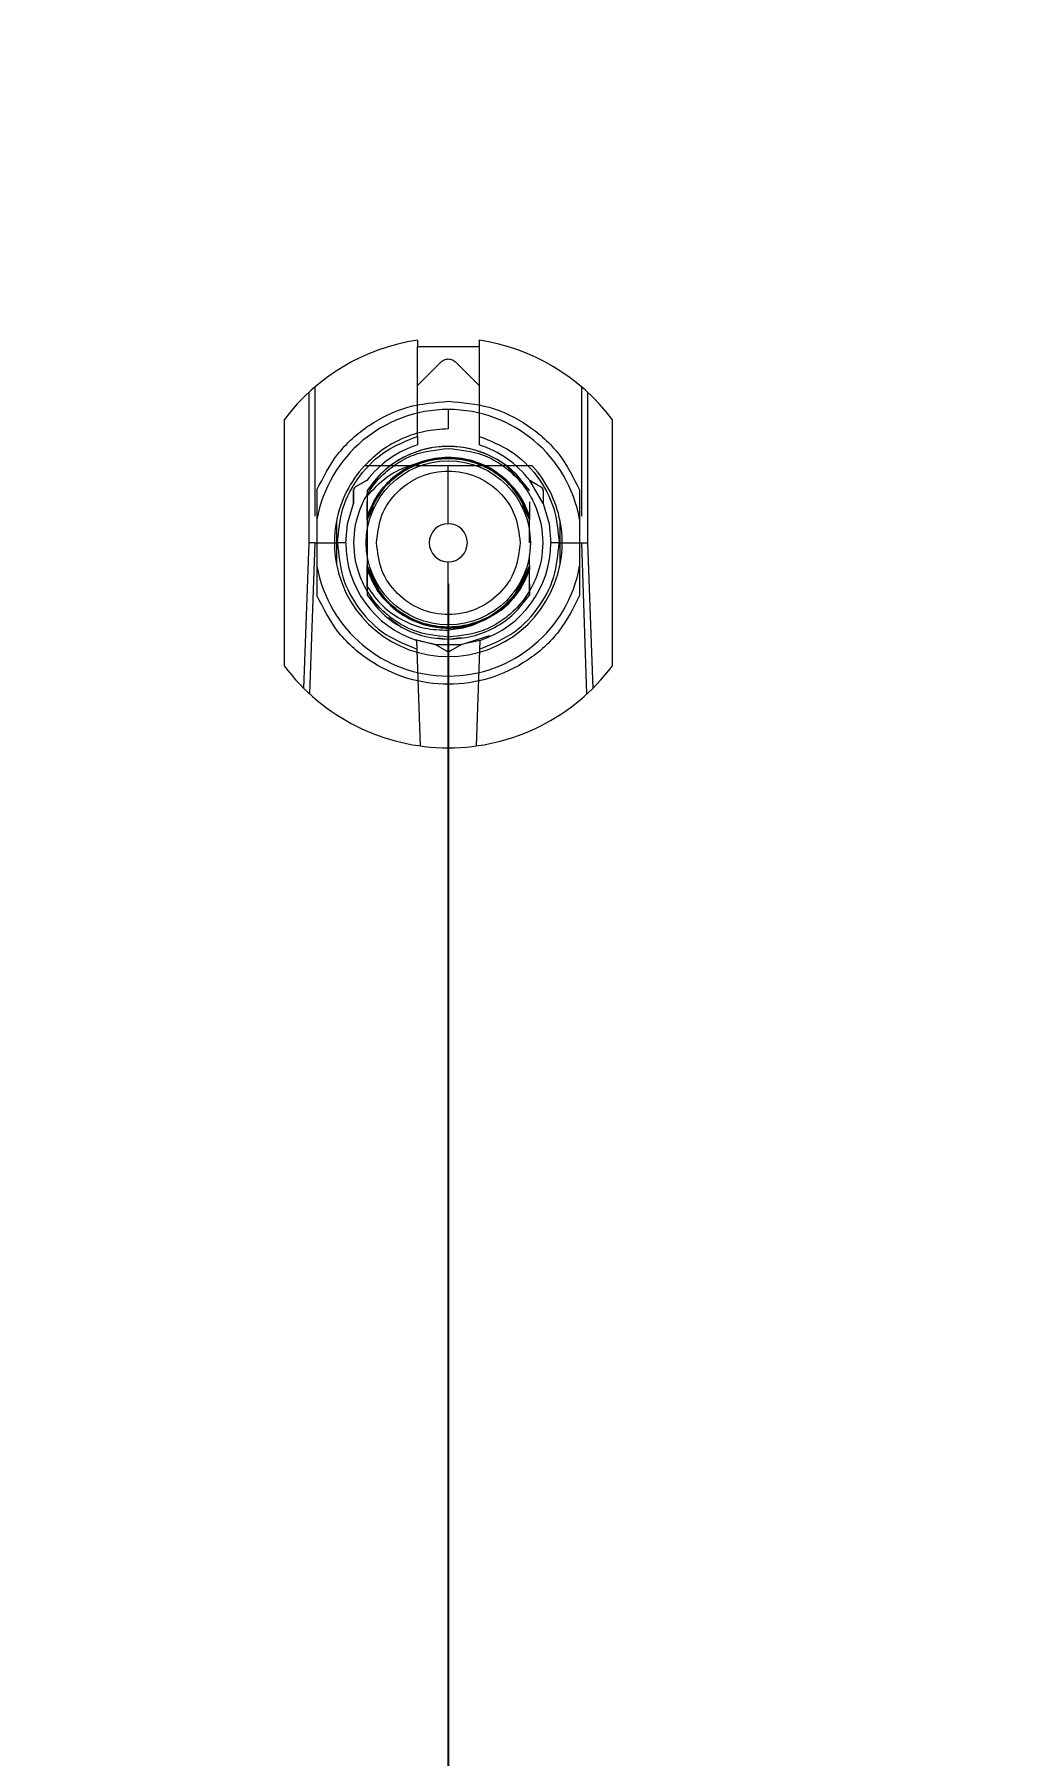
# Model space of a CAD drawing. Header units: millimetres. Extents: x -84 to 500, y -79 to 355.
# Drawn here: x 340.44 to 364.44, y 28.85 to 70.81 of the extents above; entities that cross this region are included whole.
import ezdxf
from ezdxf.lldxf.tags import DXFTag

# ---------------------------------------------------------------- set-up
doc = ezdxf.new("R2010")
doc.units = ezdxf.units.MM
doc.header["$PDSIZE"] = -1
tags = doc.linetypes.add('HIDDEN', pattern=[1.905, 1.27, -0.635]).pattern_tags.tags
tags[6:7] = [DXFTag(74, 4), DXFTag(75, 0), DXFTag(340, '0'), DXFTag(46, 1.0), DXFTag(50, 0.0), DXFTag(44, 0.0), DXFTag(45, 0.0)]
tags[4:5] = [DXFTag(74, 4), DXFTag(75, 0), DXFTag(340, '0'), DXFTag(46, 1.0), DXFTag(50, 0.0), DXFTag(44, 0.0), DXFTag(45, 0.0)]
doc.dimstyles.new('ISO-25', dxfattribs={"dimtxt": 2.5, "dimasz": 2.5, "dimexe": 1.25, "dimexo": 0.625, "dimtad": 1, "dimtxsty": 'Standard', "dimcen": 2.5, "dimadec": 0, "dimazin": 0, "dimtfac": 1, "dimtmove": 0, "dimatfit": 3, "dimfxl": 0, "dimarcsym": 0})

# ---------------------------------------------------------------- blocks, each defined once
blk = doc.blocks.new('*D12')
at = {"color": 0, "linetype": 'ByBlock', "lineweight": -2}
for p, q in [((424.42, 58.42), (443.707, 58.42)), ((443.707, 58.42), (450.311, 57.575)), ((450.311, 57.575), (475.939, 57.575))]:
    blk.add_line(p, q, dxfattribs=at)
at = {"layer": 'DEFPOINTS', "color": 0, "linetype": 'ByBlock'}
blk.add_point((423.42, 58.42), dxfattribs=at)
at = {"color": 0, "linetype": 'ByBlock', "insert": (467.189, 60.849), "char_height": 3.5, "attachment_point": 5}
blk.add_mtext('58,420', dxfattribs=at)
blk = doc.blocks.new('*D13')
at = {"color": 0, "linetype": 'ByBlock', "lineweight": -2}
for p, q in [((441.397, 81.35), (448.001, 83.782)), ((448.001, 83.782), (472.474, 83.782)), ((426.45, 81.35), (441.397, 81.35))]:
    blk.add_line(p, q, dxfattribs=at)
at = {"layer": 'DEFPOINTS', "color": 0, "linetype": 'ByBlock'}
blk.add_point((425.45, 81.35), dxfattribs=at)
at = {"color": 0, "linetype": 'ByBlock', "insert": (464.302, 87.056), "char_height": 3.5, "attachment_point": 5}
blk.add_mtext('81,350', dxfattribs=at)
blk = doc.blocks.new('*D89')
at = {"color": 0, "linetype": 'ByBlock', "lineweight": -2}
for p, q in [((407.05, 106.2), (441.147, 106.2)), ((441.147, 106.2), (447.751, 99.125)), ((447.751, 99.125), (474.534, 99.125))]:
    blk.add_line(p, q, dxfattribs=at)
at = {"layer": 'DEFPOINTS', "color": 0, "linetype": 'ByBlock'}
blk.add_point((406.05, 106.2), dxfattribs=at)
at = {"color": 0, "linetype": 'ByBlock', "insert": (465.206, 102.399), "char_height": 3.5, "attachment_point": 5}
blk.add_mtext('106,200', dxfattribs=at)
blk = doc.blocks.new('*D32')
at = {"color": 0, "linetype": 'ByBlock', "lineweight": -2}
for p, q in [((350.522, 57.42), (350.522, 13.208)), ((350.522, 13.208), (353.456, 6.604)), ((353.456, 6.604), (353.456, -22.524))]:
    blk.add_line(p, q, dxfattribs=at)
at = {"layer": 'DEFPOINTS', "color": 0, "linetype": 'ByBlock'}
blk.add_point((350.522, 58.42), dxfattribs=at)
at = {"color": 0, "linetype": 'ByBlock', "insert": (350.182, -12.024), "char_height": 3.5, "attachment_point": 5, "rotation": 90}
blk.add_mtext('350,522', dxfattribs=at)
blk = doc.blocks.new('*D34')
at = {"color": 0, "linetype": 'ByBlock', "lineweight": -2}
for p, q in [((426.45, 146.35), (440.106, 146.35)), ((440.106, 146.35), (446.71, 141.512)), ((446.71, 141.512), (474.683, 141.512))]:
    blk.add_line(p, q, dxfattribs=at)
at = {"layer": 'DEFPOINTS', "color": 0, "linetype": 'ByBlock'}
blk.add_point((425.45, 146.35), dxfattribs=at)
at = {"color": 0, "linetype": 'ByBlock', "insert": (464.761, 144.786), "char_height": 3.5, "attachment_point": 5}
blk.add_mtext('146,350', dxfattribs=at)
blk = doc.blocks.new('*D104')
at = {"color": 0, "linetype": 'ByBlock', "lineweight": -2}
for p, q in [((357.387, 315.419), (357.387, 343.952)), ((359.8, 308.815), (357.387, 315.419)), ((359.8, 282.085), (359.8, 308.815))]:
    blk.add_line(p, q, dxfattribs=at)
at = {"layer": 'DEFPOINTS', "color": 0, "linetype": 'ByBlock'}
blk.add_point((359.8, 281.085), dxfattribs=at)
at = {"color": 0, "linetype": 'ByBlock', "insert": (354.113, 333.75), "char_height": 3.5, "attachment_point": 5, "rotation": 90}
blk.add_mtext('359,800', dxfattribs=at)
blk = doc.blocks.new('*D103')
at = {"color": 0, "linetype": 'ByBlock', "lineweight": -2}
blk.add_line((392.56, 287.37), (392.56, 345.31), dxfattribs=at)
at = {"layer": 'DEFPOINTS', "color": 0, "linetype": 'ByBlock'}
blk.add_point((392.56, 286.37), dxfattribs=at)
at = {"color": 0, "linetype": 'ByBlock', "insert": (389.286, 334.81), "char_height": 3.5, "attachment_point": 5, "rotation": 90}
blk.add_mtext('392,560', dxfattribs=at)
blk = doc.blocks.new('*D60')
at = {"color": 0, "linetype": 'ByBlock', "lineweight": -2}
for p, q in [((429.688, 279.42), (436.292, 282.059)), ((436.292, 282.059), (465.42, 282.059)), ((399.51, 279.42), (429.688, 279.42))]:
    blk.add_line(p, q, dxfattribs=at)
at = {"layer": 'DEFPOINTS', "color": 0, "linetype": 'ByBlock'}
blk.add_point((398.51, 279.42), dxfattribs=at)
at = {"color": 0, "linetype": 'ByBlock', "insert": (454.92, 285.333), "char_height": 3.5, "attachment_point": 5}
blk.add_mtext('279,420', dxfattribs=at)
blk = doc.blocks.new('*D190')
at = {"color": 0, "linetype": 'ByBlock', "lineweight": -2}
for p, q in [((429.827, 280.62), (436.431, 290.705)), ((436.431, 290.705), (464.964, 290.705)), ((361.265, 280.62), (429.827, 280.62))]:
    blk.add_line(p, q, dxfattribs=at)
at = {"layer": 'DEFPOINTS', "color": 0, "linetype": 'ByBlock'}
blk.add_point((360.265, 280.62), dxfattribs=at)
at = {"color": 0, "linetype": 'ByBlock', "insert": (454.762, 293.979), "char_height": 3.5, "attachment_point": 5}
blk.add_mtext('280,620', dxfattribs=at)
blk = doc.blocks.new('*D116')
at = {"color": 0, "linetype": 'ByBlock', "lineweight": -2}
for p, q in [((400.941, 308.34), (400.941, 337.468)), ((407.239, 301.736), (400.941, 308.34)), ((407.239, 211.51), (407.239, 301.736))]:
    blk.add_line(p, q, dxfattribs=at)
at = {"layer": 'DEFPOINTS', "color": 0, "linetype": 'ByBlock'}
blk.add_point((407.239, 210.51), dxfattribs=at)
at = {"color": 0, "linetype": 'ByBlock', "insert": (397.667, 326.968), "char_height": 3.5, "attachment_point": 5, "rotation": 90}
blk.add_mtext('407,239', dxfattribs=at)
blk = doc.blocks.new('*D69')
at = {"color": 0, "linetype": 'ByBlock', "lineweight": -2}
for p, q in [((404.71, 44.72), (404.71, 13.208)), ((404.71, 13.208), (401.19, 6.604)), ((401.19, 6.604), (401.19, -20.774))]:
    blk.add_line(p, q, dxfattribs=at)
at = {"layer": 'DEFPOINTS', "color": 0, "linetype": 'ByBlock'}
blk.add_point((404.71, 45.72), dxfattribs=at)
at = {"color": 0, "linetype": 'ByBlock', "insert": (397.916, -11.149), "char_height": 3.5, "attachment_point": 5, "rotation": 90}
blk.add_mtext('404,710', dxfattribs=at)
blk = doc.blocks.new('*D71')
at = {"color": 0, "linetype": 'ByBlock', "lineweight": -2}
for p, q in [((382.6, 44.72), (382.6, 13.208)), ((382.6, 13.208), (377.507, 6.604)), ((377.507, 6.604), (377.507, -21.929))]:
    blk.add_line(p, q, dxfattribs=at)
at = {"layer": 'DEFPOINTS', "color": 0, "linetype": 'ByBlock'}
blk.add_point((382.6, 45.72), dxfattribs=at)
at = {"color": 0, "linetype": 'ByBlock', "insert": (374.233, -11.727), "char_height": 3.5, "attachment_point": 5, "rotation": 90}
blk.add_mtext('382,600', dxfattribs=at)
blk = doc.blocks.new('*D91')
at = {"color": 0, "linetype": 'ByBlock', "lineweight": -2}
for p, q in [((439.745, 128), (446.349, 133.075)), ((446.349, 133.075), (473.132, 133.075)), ((355.71, 128), (439.745, 128))]:
    blk.add_line(p, q, dxfattribs=at)
at = {"layer": 'DEFPOINTS', "color": 0, "linetype": 'ByBlock'}
blk.add_point((354.71, 128), dxfattribs=at)
at = {"color": 0, "linetype": 'ByBlock', "insert": (463.805, 136.349), "char_height": 3.5, "attachment_point": 5}
blk.add_mtext('128,000', dxfattribs=at)
blk = doc.blocks.new('*D90')
at = {"color": 0, "linetype": 'ByBlock', "lineweight": -2}
for p, q in [((383.58, 122.31), (443.522, 122.31)), ((443.522, 122.31), (450.126, 119.448)), ((450.126, 119.448), (476.944, 119.448))]:
    blk.add_line(p, q, dxfattribs=at)
at = {"layer": 'DEFPOINTS', "color": 0, "linetype": 'ByBlock'}
blk.add_point((382.58, 122.31), dxfattribs=at)
at = {"color": 0, "linetype": 'ByBlock', "insert": (467.599, 122.722), "char_height": 3.5, "attachment_point": 5}
blk.add_mtext('122,310', dxfattribs=at)
blk = doc.blocks.new('*D87')
at = {"color": 0, "linetype": 'ByBlock', "lineweight": -2}
for p, q in [((355.71, 165.32), (436.663, 165.32)), ((436.663, 165.32), (443.267, 154.329)), ((443.267, 154.329), (471.24, 154.329))]:
    blk.add_line(p, q, dxfattribs=at)
at = {"layer": 'DEFPOINTS', "color": 0, "linetype": 'ByBlock'}
blk.add_point((354.71, 165.32), dxfattribs=at)
at = {"color": 0, "linetype": 'ByBlock', "insert": (461.318, 157.603), "char_height": 3.5, "attachment_point": 5}
blk.add_mtext('165,320', dxfattribs=at)
blk = doc.blocks.new('*D86')
at = {"color": 0, "linetype": 'ByBlock', "lineweight": -2}
for p, q in [((435.679, 169.72), (442.283, 178.623)), ((442.283, 178.623), (470.256, 178.623)), ((383.58, 169.72), (435.679, 169.72))]:
    blk.add_line(p, q, dxfattribs=at)
at = {"layer": 'DEFPOINTS', "color": 0, "linetype": 'ByBlock'}
blk.add_point((382.58, 169.72), dxfattribs=at)
at = {"color": 0, "linetype": 'ByBlock', "insert": (460.334, 181.897), "char_height": 3.5, "attachment_point": 5}
blk.add_mtext('169,720', dxfattribs=at)
blk = doc.blocks.new('*D93')
at = {"color": 0, "linetype": 'ByBlock', "lineweight": -2}
for p, q in [((432.054, 211.35), (437.709, 213.37)), ((437.709, 213.37), (464.527, 213.37)), ((426.45, 211.35), (432.054, 211.35))]:
    blk.add_line(p, q, dxfattribs=at)
at = {"layer": 'DEFPOINTS', "color": 0, "linetype": 'ByBlock'}
blk.add_point((425.45, 211.35), dxfattribs=at)
at = {"color": 0, "linetype": 'ByBlock', "insert": (455.182, 216.644), "char_height": 3.5, "attachment_point": 5}
blk.add_mtext('211,350', dxfattribs=at)
blk = doc.blocks.new('*D94')
at = {"color": 0, "linetype": 'ByBlock', "lineweight": -2}
for p, q in [((432.095, 298.31), (435.867, 300.366)), ((435.867, 300.366), (463.84, 300.366)), ((426.491, 298.31), (432.095, 298.31))]:
    blk.add_line(p, q, dxfattribs=at)
at = {"layer": 'DEFPOINTS', "color": 0, "linetype": 'ByBlock'}
blk.add_point((425.491, 298.31), dxfattribs=at)
at = {"color": 0, "linetype": 'ByBlock', "insert": (453.918, 303.64), "char_height": 3.5, "attachment_point": 5}
blk.add_mtext('298,310', dxfattribs=at)
blk = doc.blocks.new('*D100')
at = {"color": 0, "linetype": 'ByBlock', "lineweight": -2}
for p, q in [((438.404, 304.8), (441.522, 311.942)), ((441.522, 311.942), (469.46, 311.942)), ((432.8, 304.8), (438.404, 304.8))]:
    blk.add_line(p, q, dxfattribs=at)
at = {"layer": 'DEFPOINTS', "color": 0, "linetype": 'ByBlock'}
blk.add_point((431.8, 304.8), dxfattribs=at)
at = {"color": 0, "linetype": 'ByBlock', "insert": (459.555, 315.216), "char_height": 3.5, "attachment_point": 5}
blk.add_mtext('304,800', dxfattribs=at)
blk = doc.blocks.new('*D102')
at = {"color": 0, "linetype": 'ByBlock', "lineweight": -2}
for p, q in [((423.034, 313.81), (423.034, 341.188)), ((431.8, 311.404), (423.034, 313.81)), ((431.8, 305.8), (431.8, 311.404))]:
    blk.add_line(p, q, dxfattribs=at)
at = {"layer": 'DEFPOINTS', "color": 0, "linetype": 'ByBlock'}
blk.add_point((431.8, 304.8), dxfattribs=at)
at = {"color": 0, "linetype": 'ByBlock', "insert": (419.76, 331.563), "char_height": 3.5, "attachment_point": 5, "rotation": 90}
blk.add_mtext('431,800', dxfattribs=at)
blk = doc.blocks.new('*D114')
at = {"color": 0, "linetype": 'ByBlock', "lineweight": -2}
for p, q in [((427.163, 240.585), (433.767, 246.415)), ((433.767, 246.415), (462.895, 246.415)), ((407.051, 240.585), (427.163, 240.585))]:
    blk.add_line(p, q, dxfattribs=at)
at = {"layer": 'DEFPOINTS', "color": 0, "linetype": 'ByBlock'}
blk.add_point((406.051, 240.585), dxfattribs=at)
at = {"color": 0, "linetype": 'ByBlock', "insert": (452.395, 249.689), "char_height": 3.5, "attachment_point": 5}
blk.add_mtext('240,585', dxfattribs=at)
blk = doc.blocks.new('*D117')
at = {"color": 0, "linetype": 'ByBlock', "lineweight": -2}
for p, q in [((375.623, 311.577), (375.623, 340.11)), ((378.2, 304.973), (375.623, 311.577)), ((378.2, 242.005), (378.2, 304.973))]:
    blk.add_line(p, q, dxfattribs=at)
at = {"layer": 'DEFPOINTS', "color": 0, "linetype": 'ByBlock'}
blk.add_point((378.2, 241.005), dxfattribs=at)
at = {"color": 0, "linetype": 'ByBlock', "insert": (372.349, 329.907), "char_height": 3.5, "attachment_point": 5, "rotation": 90}
blk.add_mtext('378,200', dxfattribs=at)
blk = doc.blocks.new('*D118')
at = {"color": 0, "linetype": 'ByBlock', "lineweight": -2}
for p, q in [((346.874, 316.264), (346.874, 343.047)), ((350.01, 309.66), (346.874, 316.264)), ((350.01, 242.005), (350.01, 309.66))]:
    blk.add_line(p, q, dxfattribs=at)
at = {"layer": 'DEFPOINTS', "color": 0, "linetype": 'ByBlock'}
blk.add_point((350.01, 241.005), dxfattribs=at)
at = {"color": 0, "linetype": 'ByBlock', "insert": (343.6, 333.72), "char_height": 3.5, "attachment_point": 5, "rotation": 90}
blk.add_mtext('350,010', dxfattribs=at)
blk = doc.blocks.new('*D187')
at = {"color": 0, "linetype": 'ByBlock', "lineweight": -2}
for p, q in [((338.803, 312.856), (338.803, 341.984)), ((347.76, 306.252), (338.803, 312.856)), ((347.76, 174.27), (347.76, 306.252))]:
    blk.add_line(p, q, dxfattribs=at)
at = {"layer": 'DEFPOINTS', "color": 0, "linetype": 'ByBlock'}
blk.add_point((347.76, 173.27), dxfattribs=at)
at = {"color": 0, "linetype": 'ByBlock', "insert": (335.529, 331.484), "char_height": 3.5, "attachment_point": 5, "rotation": 90}
blk.add_mtext('347,760', dxfattribs=at)
blk = doc.blocks.new('*D188')
at = {"color": 0, "linetype": 'ByBlock', "lineweight": -2}
for p, q in [((366.99, 308.283), (366.99, 337.411)), ((375.63, 301.679), (366.99, 308.283)), ((375.63, 176.67), (375.63, 301.679))]:
    blk.add_line(p, q, dxfattribs=at)
at = {"layer": 'DEFPOINTS', "color": 0, "linetype": 'ByBlock'}
blk.add_point((375.63, 175.67), dxfattribs=at)
at = {"color": 0, "linetype": 'ByBlock', "insert": (363.716, 326.911), "char_height": 3.5, "attachment_point": 5, "rotation": 90}
blk.add_mtext('375,630', dxfattribs=at)

msp = doc.modelspace()

# ---------------------------------------------------------------- linework, layer by layer
at = {"color": 7, "linetype": 'Continuous', "lineweight": 15}
for p, q in [((349.772, 63.3634), (349.772, 63.195)), ((351.272, 63.195), (349.772, 63.195)), ((351.272, 63.3634), (351.272, 63.195)), ((346.522, 61.42), (346.522, 55.42)), ((350.522, 61.67), (350.522, 61.195)), ((354.522, 55.42), (354.522, 61.42)), ((350.522, 58.8848), (350.522, 60.295)), ((350.522, 55.645), (350.522, 57.9552)), ((350.522, 55.645), (350.522, 55.17))]:
    msp.add_line(p, q, dxfattribs=at)
at = {"color": 7, "linetype": 'HIDDEN', "lineweight": 0}
for p, q in [((349.772, 61.0137), (349.772, 63.195)), ((351.272, 63.195), (351.272, 61.0137)), ((349.772, 62.2548), (350.3452, 62.8281)), ((350.6988, 62.8281), (351.272, 62.2548)), ((347.272, 62.2197), (347.272, 59.0703)), ((353.772, 59.0703), (353.772, 62.2197)), ((347.1277, 58.42), (347.1277, 62.0913)), ((353.9163, 62.0913), (353.9163, 58.42)), ((351.9196, 60.3092), (352.497, 59.6935)), ((348.2136, 59.3799), (348.2136, 59.695)), ((348.7384, 59.9219), (348.547, 59.6935)), ((348.6964, 59.8718), (348.547, 59.6935)), ((348.547, 59.6935), (348.547, 58.7352)), ((352.203, 59.6426), (352.497, 59.0709)), ((352.2031, 59.6426), (352.497, 59.0709)), ((352.497, 59.6935), (352.2992, 59.9295)), ((352.5075, 59.9391), (352.7804, 59.7816)), ((352.8304, 59.3799), (352.5075, 59.9391)), ((348.547, 59.4209), (348.547, 59.0709)), ((348.547, 59.0709), (348.547, 59.4209)), ((348.7089, 59.3857), (348.547, 59.0709)), ((348.547, 58.986), (348.6966, 59.3033)), ((348.6945, 59.2989), (348.547, 58.986)), ((352.3372, 59.325), (352.497, 58.986)), ((352.497, 58.986), (352.3372, 59.325)), ((352.497, 59.0709), (352.373, 59.312)), ((352.497, 59.4209), (352.497, 59.0709)), ((352.497, 58.7352), (352.497, 58.986)), ((347.0035, 54.8675), (347.1276, 58.42)), ((347.272, 58.42), (347.1277, 58.42)), ((347.272, 58.42), (347.1433, 54.7343)), ((347.272, 58.42), (347.822, 58.42)), ((348.022, 58.42), (347.822, 58.42)), ((348.547, 58.7352), (348.547, 58.1048)), ((352.497, 58.5016), (352.497, 58.7352)), ((352.497, 58.42), (352.497, 58.6881)), ((353.222, 58.42), (353.022, 58.42)), ((353.222, 58.42), (353.772, 58.42)), ((353.9007, 54.7343), (353.772, 58.42)), ((353.772, 58.42), (353.9164, 58.42)), ((353.9164, 58.42), (354.0405, 54.8675)), ((348.547, 58.1048), (348.547, 57.3474)), ((352.497, 57.854), (352.497, 58.1048)), ((348.8094, 57.2975), (348.547, 57.854)), ((348.547, 57.854), (348.8094, 57.2975)), ((348.8094, 57.2975), (348.547, 57.854)), ((348.547, 57.854), (348.8094, 57.2975)), ((348.547, 57.7691), (348.547, 57.1465)), ((348.547, 57.3474), (348.547, 57.7691)), ((348.547, 57.7691), (348.7545, 57.3656)), ((352.497, 57.854), (352.1358, 57.1485)), ((352.497, 57.7691), (352.2327, 57.2551)), ((352.2327, 57.2551), (352.497, 57.7691)), ((352.497, 57.7691), (352.2327, 57.2551)), ((352.497, 57.854), (352.2461, 57.3219)), ((352.2461, 57.3219), (352.497, 57.854)), ((352.497, 57.854), (352.2461, 57.3219)), ((352.2461, 57.3219), (352.497, 57.854)), ((352.2672, 57.3221), (352.497, 57.7691)), ((352.497, 57.854), (352.2754, 57.3841)), ((352.2755, 57.3842), (352.497, 57.854)), ((352.497, 57.1465), (352.497, 57.7691)), ((353.247, 57.8956), (353.247, 57.8956)), ((348.547, 57.1465), (348.7762, 56.873)), ((352.3316, 56.949), (352.497, 57.1465)), ((352.3802, 57.0071), (352.497, 57.1465)), ((352.497, 57.4191), (352.497, 57.1465)), ((349.0654, 56.5955), (349.347, 56.3848)), ((349.4823, 56.6191), (349.8425, 56.4614)), ((349.7212, 56.06), (350.1991, 55.9409)), ((349.847, 53.4658), (349.7571, 56.0399)), ((350.1991, 55.9409), (349.7571, 56.0399)), ((350.472, 55.7834), (350.1991, 55.9409)), ((350.1991, 55.9409), (350.8449, 55.9409)), ((350.2571, 56.1032), (350.522, 56.07)), ((350.522, 56.07), (350.8457, 56.1106)), ((350.522, 56.07), (350.8323, 56.1089)), ((350.8449, 55.9409), (350.572, 55.7834)), ((350.8449, 55.9409), (351.533, 56.1611)), ((351.2869, 56.0399), (350.8449, 55.9409)), ((351.2869, 56.0399), (351.197, 53.4658))]:
    msp.add_line(p, q, dxfattribs=at)
at = {"color": 7, "linetype": 'HIDDEN', "lineweight": 0, "flags": 128}
for points in [[(349.7459, 60.3492), (349.7745, 60.353), (349.7834, 60.3531), (349.7847, 60.3529), (349.7856, 60.3525), (349.7857, 60.3523), (349.7858, 60.3523), (349.7858, 60.3522), (349.7858, 60.3522), (349.7858, 60.3522), (349.7858, 60.3522), (349.7858, 60.3522), (349.7858, 60.3523), (349.7858, 60.3525), (349.7858, 60.3526), (349.7858, 60.3526), (349.7858, 60.3526), (349.7858, 60.3526), (349.7858, 60.3526), (349.7858, 60.3525), (349.7859, 60.3523), (349.7859, 60.3521), (349.786, 60.352), (349.786, 60.352), (349.786, 60.3519), (349.786, 60.3519), (349.786, 60.3519), (349.786, 60.3519), (349.786, 60.3516), (349.7859, 60.3512), (349.7855, 60.3506), (349.7826, 60.3479), (349.6531, 60.2837), (349.4901, 60.1966)], [(348.547, 59.6935), (348.547, 59.6935)], [(348.547, 59.6935), (348.547, 59.6935)], [(348.547, 59.6935), (348.547, 59.6935)], [(348.547, 59.6935), (348.547, 59.6935)], [(348.547, 59.6935), (348.547, 59.6935)], [(348.547, 59.6935), (348.547, 59.6935)], [(348.547, 59.6935), (348.547, 59.6935)], [(348.547, 59.6935), (348.547, 59.6935)], [(352.497, 59.6935), (352.497, 59.6935)], [(348.022, 58.42), (348.0657, 58.8856), (348.2136, 59.3799)], [(352.8304, 59.3799), (352.9783, 58.8856), (353.022, 58.4115)], [(352.497, 58.986), (352.497, 58.986)], [(352.497, 58.986), (352.497, 58.986)], [(352.497, 58.986), (352.497, 58.986)], [(352.497, 58.986), (352.497, 58.986)], [(352.497, 58.986), (352.497, 58.986)], [(348.547, 58.7352), (348.547, 58.7352)], [(348.547, 58.1048), (348.547, 58.1048)], [(352.497, 57.854), (352.497, 57.854)], [(352.497, 57.854), (352.497, 57.854)], [(352.497, 57.854), (352.497, 57.854)], [(352.497, 57.854), (352.497, 57.854)], [(352.497, 57.854), (352.497, 57.854)], [(352.497, 57.854), (352.497, 57.854)], [(352.497, 57.854), (352.497, 57.854)], [(352.497, 57.854), (352.497, 57.854)], [(348.547, 57.1465), (348.547, 57.1465)], [(348.547, 57.1465), (348.547, 57.1465)], [(348.547, 57.1465), (348.547, 57.1465)], [(348.547, 57.1465), (348.547, 57.1465)], [(348.547, 57.1465), (348.547, 57.1465)], [(348.547, 57.1465), (348.547, 57.1465)], [(348.547, 57.1465), (348.547, 57.1465)], [(348.7428, 57.3928), (348.7428, 57.3928)], [(352.497, 57.1465), (352.497, 57.1465)], [(349.4948, 56.6408), (349.4948, 56.6408)]]:
    msp.add_lwpolyline(points, dxfattribs=at)
at = {"color": 7, "linetype": 'HIDDEN', "lineweight": 0}
msp.add_circle((350.522, 58.42), 2, dxfattribs=at)
at = {"color": 7, "linetype": 'Continuous', "lineweight": 15}
for radius, start, end in [(5, 98.62693, 143.1301), (5, 36.8699, 81.37307), (3.25, 90, 169.93673), (3.25, 10.06327, 90), (2.775, 137.49336, 169.10705), (2.775, 10.89324, 42.50663), (2.775, 169.10668, 190.89376), (0.4648, 90, 270), (0.4648, 270, 90), (2.775, 349.10676, 10.89295), (3.25, 190.06327, 270), (2.775, 190.89295, 270), (2.775, 270, 349.10705), (3.25, 270, 349.93673), (5, 216.8699, 323.1301)]:
    msp.add_arc((350.522, 58.42), radius, start, end, dxfattribs=at)
at = {"color": 7, "linetype": 'HIDDEN', "lineweight": 0}
for radius, start, end in [(2.5, 107.4576, 142.57976), (2.35, 53.50581, 147.18508), (2.5, 37.42024, 72.5424), (2.5, 180, 252.18431), (2.5, 287.81569, 0)]:
    msp.add_arc((350.522, 58.42), radius, start, end, dxfattribs=at)
for points in [[(350.3452, 62.8281), (350.371, 62.8486), (350.4227, 62.8896), (350.522, 62.9071), (350.6213, 62.8896), (350.673, 62.8486), (350.6988, 62.8281)], [(352.497, 59.6935), (352.3792, 59.8501), (352.1436, 60.1633), (351.6569, 60.504), (351.1087, 60.7213), (350.522, 60.7944), (349.9353, 60.7213), (349.3871, 60.504), (348.9004, 60.1633), (348.6648, 59.8501), (348.547, 59.6935)], [(348.772, 58.42), (348.7983, 58.649), (348.8509, 59.1071), (349.2556, 59.6897), (349.8341, 60.0789), (350.522, 60.2156), (351.2099, 60.0789), (351.7884, 59.6897), (352.1931, 59.1071), (352.2457, 58.649), (352.272, 58.42)], [(352.497, 58.986), (352.4488, 59.1252), (352.3524, 59.4036), (352.1734, 59.6377), (352.0839, 59.7547)], [(352.272, 58.42), (352.2457, 58.191), (352.1931, 57.7329), (351.7884, 57.1503), (351.2099, 56.7611), (350.522, 56.6244), (349.8341, 56.7611), (349.2556, 57.1503), (348.8509, 57.7329), (348.7983, 58.191), (348.772, 58.42)], [(348.547, 57.1465), (348.6648, 56.9897), (348.9004, 56.6763), (349.3871, 56.3378), (349.9353, 56.1122), (350.3264, 56.0841), (350.522, 56.07)], [(348.547, 57.1465), (348.6648, 56.9897), (348.9004, 56.6763), (349.3871, 56.3378), (349.9353, 56.1122), (350.3264, 56.0841), (350.522, 56.07)], [(350.522, 56.07), (350.7176, 56.0841), (351.1087, 56.1122), (351.6569, 56.3378), (352.1436, 56.6763), (352.3792, 56.9897), (352.497, 57.1465)], [(350.522, 56.07), (350.7176, 56.0841), (351.1087, 56.1122), (351.6569, 56.3378), (352.1436, 56.6763), (352.3792, 56.9897), (352.497, 57.1465)], [(350.572, 55.7834), (350.5641, 55.7796), (350.5483, 55.772), (350.522, 55.769), (350.4957, 55.772), (350.4799, 55.7796), (350.472, 55.7834)]]:
    msp.add_open_spline(points, degree=3, dxfattribs=at)
at = {"color": 7, "linetype": 'Continuous', "lineweight": 15}
for points, knots in [([(347.322, 59.7094), (347.4732, 60.0091), (347.7825, 60.6223), (348.5674, 61.3203), (349.5091, 61.7858), (350.1935, 61.8424), (350.528, 61.87)], [0, 0, 0, 0, 0.2443904, 0.5, 0.7556096, 1, 1, 1, 1]), ([(350.528, 61.87), (350.8615, 61.8414), (351.5437, 61.7828), (352.4815, 61.3166), (353.2631, 60.6197), (353.5713, 60.0083), (353.722, 59.7094)], [0, 0, 0, 0, 0.2444238, 0.5, 0.7555762, 1, 1, 1, 1]), ([(350.522, 61.195), (350.3302, 61.1836), (349.9467, 61.1607), (349.3975, 60.9759), (348.8903, 60.696), (348.6143, 60.4287), (348.4763, 60.295)], [0, 0, 0, 0, 0.2500002, 0.5000003, 0.7500002, 1, 1, 1, 1]), ([(350.522, 60.295), (350.3271, 60.295), (349.8227, 60.295), (349.1409, 60.295), (348.6919, 60.295), (348.4763, 60.295)], [0, 0, 0, 0, 0.2465257, 0.6381396, 1, 1, 1, 1]), ([(352.5677, 60.295), (352.1301, 60.295), (351.5272, 60.295), (350.7383, 60.295), (350.522, 60.295)], [0, 0, 0, 0, 0.7257574, 1, 1, 1, 1]), ([(347.322, 59.7094), (347.322, 59.5749), (347.322, 59.4011), (347.322, 59.2068), (347.322, 59.1262), (347.322, 59.0722), (347.322, 59.0326), (347.322, 59.0064), (347.322, 58.9924), (347.322, 58.9883), (347.322, 58.988), (347.322, 58.9879)], [0, 0, 0, 0, 0.5219302, 0.6747067, 0.7796367, 0.8517307, 0.9016652, 0.9545658, 0.9758811, 0.9930943, 1, 1, 1, 1]), ([(353.722, 59.7094), (353.722, 59.5749), (353.722, 59.4011), (353.722, 59.2068), (353.722, 59.1262), (353.722, 59.0722), (353.722, 59.0326), (353.722, 59.0064), (353.722, 58.9924), (353.722, 58.9883), (353.722, 58.988), (353.722, 58.9879)], [0, 0, 0, 0, 0.5219302, 0.6747067, 0.7796367, 0.8517307, 0.9016652, 0.9545658, 0.9758811, 0.9930943, 1, 1, 1, 1]), ([(347.322, 58.9879), (347.322, 58.812), (347.322, 58.4595), (347.322, 58.0664), (347.322, 57.874), (347.322, 57.8521)], [0, 0, 0, 0, 0.46910025, 0.93961319, 1, 1, 1, 1]), ([(347.797, 58.9444), (347.797, 58.6543), (347.797, 58.3012), (347.797, 57.957), (347.797, 57.8956)], [0, 0, 0, 0, 0.821497, 1, 1, 1, 1]), ([(353.247, 57.8956), (353.247, 58.1857), (353.247, 58.5388), (353.247, 58.883), (353.247, 58.9444)], [0, 0, 0, 0, 0.8214863, 1, 1, 1, 1]), ([(353.722, 58.9879), (353.722, 58.812), (353.722, 58.4595), (353.722, 58.0664), (353.722, 57.874), (353.722, 57.8521)], [0, 0, 0, 0, 0.4691002, 0.9396132, 1, 1, 1, 1]), ([(347.322, 57.8521), (347.322, 57.8516), (347.322, 57.8504), (347.322, 57.8387), (347.322, 57.7952), (347.322, 57.5987), (347.322, 57.3648), (347.322, 57.1686), (347.322, 57.1306)], [0, 0, 0, 0, 0.01692941, 0.03930051, 0.08169503, 0.23619785, 0.85215674, 1, 1, 1, 1]), ([(353.722, 57.8521), (353.722, 57.8516), (353.722, 57.8504), (353.722, 57.8387), (353.722, 57.7952), (353.722, 57.5987), (353.722, 57.3648), (353.722, 57.1686), (353.722, 57.1306)], [0, 0, 0, 0, 0.0169294, 0.0393005, 0.081695, 0.2361978, 0.8521567, 1, 1, 1, 1]), ([(353.722, 57.1306), (353.5711, 56.8316), (353.2623, 56.2199), (352.479, 55.5178), (351.5393, 55.0694), (350.522, 54.9214), (349.5047, 55.0694), (348.565, 55.5178), (347.7817, 56.2199), (347.4729, 56.8316), (347.322, 57.1306)], [0, 0, 0, 0, 0.1222036, 0.25, 0.3777964, 0.5, 0.6222036, 0.75, 0.8777964, 1, 1, 1, 1])]:
    msp.add_open_spline(points, degree=3, knots=knots, dxfattribs=at)
at = {"color": 7, "linetype": 'HIDDEN', "lineweight": 0}
for points, knots in [([(347.822, 58.42), (347.8478, 58.7026), (347.9008, 59.2831), (348.3285, 60.0691), (348.9648, 60.6983), (349.5077, 60.9105), (349.772, 61.0137)], [0, 0, 0, 0, 0.2433924, 0.5, 0.7566076, 1, 1, 1, 1]), ([(349.772, 61.0137), (349.772, 60.9859), (349.772, 60.9307), (349.772, 60.8625), (349.772, 60.8135), (349.772, 60.8077), (349.772, 60.8048)], [0, 0, 0, 0, 0.2586201, 0.5136175, 0.7560903, 1, 1, 1, 1]), ([(351.272, 61.0137), (351.5363, 60.9105), (352.0792, 60.6983), (352.7155, 60.0691), (353.1432, 59.2831), (353.1962, 58.7026), (353.222, 58.42)], [0, 0, 0, 0, 0.2433924, 0.5, 0.7566076, 1, 1, 1, 1]), ([(351.272, 61.0137), (351.272, 60.986), (351.272, 60.9309), (351.272, 60.8627), (351.272, 60.8135), (351.272, 60.8077), (351.272, 60.8048)], [0, 0, 0, 0, 0.2581054, 0.5125954, 0.7555938, 1, 1, 1, 1]), ([(350.522, 56.12), (350.2328, 56.1509), (349.7863, 56.1986), (349.2501, 56.4849), (348.8847, 56.7821), (348.5855, 57.1481), (348.3082, 57.6841), (348.1662, 58.42), (348.3082, 59.1557), (348.5854, 59.6918), (348.8845, 60.0577), (349.25, 60.355), (349.7861, 60.6414), (350.2328, 60.6891), (350.522, 60.72)], [0, 0, 0, 0, 0.11972147, 0.18482351, 0.24999997, 0.31510204, 0.38027853, 0.5, 0.61972147, 0.68482351, 0.74999997, 0.81510204, 0.88027853, 1, 1, 1, 1]), ([(351.7407, 60.1049), (351.5533, 60.2161), (351.1784, 60.4384), (350.5207, 60.5317), (349.8707, 60.4317), (349.2854, 60.1317), (348.8072, 59.6707), (348.6337, 59.2708), (348.547, 59.0709)], [0, 0, 0, 0, 0.1666667, 0.3333333, 0.5, 0.6666666, 0.8333333, 1, 1, 1, 1]), ([(348.547, 59.0709), (348.6337, 59.2708), (348.8071, 59.6707), (349.2856, 60.132), (349.87, 60.4309), (350.5234, 60.5349), (351.1685, 60.4265), (351.6815, 60.1931), (351.9056, 59.9485), (351.9829, 59.8641)], [0, 0, 0, 0, 0.1532182, 0.3064365, 0.4596547, 0.6128729, 0.7660911, 0.9193093, 1, 1, 1, 1]), ([(352.0519, 59.7954), (351.9533, 59.9047), (351.7089, 60.1755), (351.1695, 60.4277), (350.5231, 60.5346), (349.87, 60.431), (349.2856, 60.132), (348.8071, 59.6707), (348.6337, 59.2708), (348.547, 59.0709)], [0, 0, 0, 0, 0.1013776, 0.2511479, 0.4009184, 0.550689, 0.7004591, 0.8502298, 1, 1, 1, 1]), ([(348.547, 59.0709), (348.6337, 59.2708), (348.8071, 59.6707), (349.2856, 60.1319), (349.8701, 60.4309), (350.5231, 60.5345), (351.1696, 60.4278), (351.7128, 60.1729), (351.9602, 59.8984), (352.0619, 59.7855)], [0, 0, 0, 0, 0.1492875, 0.2985749, 0.4478623, 0.5971496, 0.746437, 0.8957243, 1, 1, 1, 1]), ([(348.547, 59.0709), (348.6337, 59.2708), (348.8071, 59.6707), (349.2856, 60.1319), (349.8701, 60.4309), (350.5231, 60.5346), (351.1695, 60.4277), (351.7097, 60.1749), (351.9547, 59.9033), (352.054, 59.7933)], [0, 0, 0, 0, 0.1496693, 0.2993386, 0.4490079, 0.5986771, 0.7483464, 0.8980157, 1, 1, 1, 1]), ([(352.497, 59.0709), (352.4103, 59.2708), (352.2368, 59.6707), (351.7585, 60.1319), (351.1737, 60.4312), (350.522, 60.5336), (349.8704, 60.4312), (349.2855, 60.1319), (348.8072, 59.6707), (348.6337, 59.2708), (348.547, 59.0709)], [0, 0, 0, 0, 0.1249999, 0.2499999, 0.3749998, 0.4999998, 0.6249998, 0.7499998, 0.8749999, 1, 1, 1, 1]), ([(348.547, 58.986), (348.6279, 59.1928), (348.7897, 59.6065), (349.2663, 60.0887), (349.858, 60.4026), (350.522, 60.5104), (351.186, 60.4027), (351.7777, 60.0887), (352.2543, 59.6065), (352.4161, 59.1928), (352.497, 58.986)], [0, 0, 0, 0, 0.1249999, 0.2499999, 0.375, 0.5000001, 0.625, 0.75, 0.8750001, 1, 1, 1, 1]), ([(352.497, 58.986), (352.4161, 59.1928), (352.2543, 59.6065), (351.7777, 60.0887), (351.186, 60.4027), (350.522, 60.5104), (349.858, 60.4026), (349.2663, 60.0887), (348.7897, 59.6065), (348.6279, 59.1928), (348.547, 58.986)], [0, 0, 0, 0, 0.1249999, 0.25, 0.375, 0.4999999, 0.625, 0.7500001, 0.8750001, 1, 1, 1, 1]), ([(348.547, 58.986), (348.628, 59.1928), (348.7898, 59.6065), (349.2663, 60.0887), (349.858, 60.4026), (350.522, 60.5104), (351.186, 60.4026), (351.7777, 60.0887), (352.2542, 59.6065), (352.416, 59.1928), (352.497, 58.986)], [0, 0, 0, 0, 0.12500009, 0.2500001, 0.37500004, 0.49999996, 0.62499988, 0.74999985, 0.87499987, 1, 1, 1, 1]), ([(352.497, 58.986), (352.416, 59.1928), (352.2542, 59.6065), (351.7777, 60.0887), (351.186, 60.4026), (350.522, 60.5104), (349.858, 60.4026), (349.2663, 60.0887), (348.7898, 59.6065), (348.628, 59.1928), (348.547, 58.986)], [0, 0, 0, 0, 0.1250001, 0.2500002, 0.3750001, 0.5, 0.625, 0.7499999, 0.8749999, 1, 1, 1, 1]), ([(348.5471, 58.986), (348.628, 59.1928), (348.7898, 59.6065), (349.2663, 60.0887), (349.858, 60.4026), (350.522, 60.5104), (351.186, 60.4026), (351.7777, 60.0887), (352.2542, 59.6065), (352.416, 59.1928), (352.497, 58.986)], [0, 0, 0, 0, 0.125, 0.2499999, 0.3749997, 0.4999996, 0.6249996, 0.7499996, 0.8749997, 1, 1, 1, 1]), ([(352.497, 58.986), (352.416, 59.1928), (352.2542, 59.6065), (351.7777, 60.0887), (351.186, 60.4026), (350.522, 60.5104), (349.858, 60.4026), (349.2663, 60.0887), (348.7898, 59.6065), (348.628, 59.1928), (348.5471, 58.986)], [0, 0, 0, 0, 0.1250003, 0.2500004, 0.3750004, 0.5000004, 0.6250003, 0.7500001, 0.875, 1, 1, 1, 1]), ([(350.522, 60.72), (350.8112, 60.6891), (351.2577, 60.6414), (351.7939, 60.3551), (352.1593, 60.0579), (352.4585, 59.6919), (352.7358, 59.1559), (352.8778, 58.42), (352.7358, 57.6843), (352.4586, 57.1482), (352.1595, 56.7823), (351.794, 56.485), (351.2579, 56.1986), (350.8112, 56.1509), (350.522, 56.12)], [0, 0, 0, 0, 0.11972147, 0.18482351, 0.24999997, 0.31510204, 0.38027853, 0.5, 0.61972147, 0.68482351, 0.74999997, 0.81510204, 0.88027853, 1, 1, 1, 1]), ([(348.547, 59.559), (348.6997, 59.7258), (349.0052, 60.0596), (349.4576, 60.2737), (349.7103, 60.3399), (349.7459, 60.3493)], [0, 0, 0, 0, 0.461832, 0.924144, 1, 1, 1, 1]), ([(352.0839, 59.7547), (351.9973, 59.8468), (351.8956, 59.955), (351.782, 60.0591), (351.7625, 60.081), (351.7587, 60.0879), (351.7583, 60.0903), (351.7585, 60.0912), (351.7587, 60.0916), (351.7588, 60.0917)], [0, 0, 0, 0, 0.8053593, 0.9459667, 0.9826923, 0.9932326, 0.9969187, 0.9985022, 1, 1, 1, 1]), ([(351.7588, 60.0917), (351.9214, 59.9502), (352.2466, 59.6672), (352.4135, 59.2697), (352.497, 59.0709)], [0, 0, 0, 0, 0.5000004, 1, 1, 1, 1]), ([(348.2136, 59.695), (348.2143, 59.7037), (348.2156, 59.7211), (348.2262, 59.7455), (348.242, 59.7669), (348.2564, 59.7767), (348.2636, 59.7816)], [0, 0, 0, 0, 0.2508005, 0.5000001, 0.7491996, 1, 1, 1, 1]), ([(348.2636, 59.7816), (348.2571, 59.7775), (348.2483, 59.7719), (348.2361, 59.7585), (348.2308, 59.7511), (348.2273, 59.7456), (348.2241, 59.7397), (348.2202, 59.7312), (348.2143, 59.7134), (348.2139, 59.7028), (348.2136, 59.695)], [0, 0, 0, 0, 0.3001484, 0.4066758, 0.452606, 0.4958734, 0.5400992, 0.5867242, 0.6945387, 1, 1, 1, 1]), ([(348.2136, 59.695), (348.2136, 59.613), (348.2136, 59.5046), (348.2136, 59.4081), (348.2136, 59.3835), (348.2136, 59.3811), (348.2136, 59.3799)], [0, 0, 0, 0, 0.63867683, 0.84373912, 0.92499857, 1, 1, 1, 1]), ([(348.5365, 59.9391), (348.5355, 59.9386), (348.5334, 59.9373), (348.512, 59.925), (348.4598, 59.8948), (348.3727, 59.8446), (348.3019, 59.8037), (348.2636, 59.7816)], [0, 0, 0, 0, 0.074114, 0.1549226, 0.3599105, 0.65372, 1, 1, 1, 1]), ([(351.9829, 59.8641), (352.0596, 59.7949), (352.2982, 59.5798), (352.4166, 59.2767), (352.497, 59.0709)], [0, 0, 0, 0, 0.321279, 1, 1, 1, 1]), ([(352.497, 58.986), (352.4488, 59.1252), (352.3524, 59.4036), (352.1734, 59.6377), (352.0839, 59.7547)], [0, 0, 0, 0, 0.5000007, 1, 1, 1, 1]), ([(352.7804, 59.7816), (352.7093, 59.8226), (352.6155, 59.8768), (352.5319, 59.925), (352.5106, 59.9374), (352.5085, 59.9386), (352.5075, 59.9391)], [0, 0, 0, 0, 0.6387212, 0.8437522, 0.9250038, 1, 1, 1, 1]), ([(352.7804, 59.7816), (352.7876, 59.7767), (352.802, 59.7669), (352.8178, 59.7455), (352.8284, 59.7211), (352.8297, 59.7037), (352.8304, 59.695)], [0, 0, 0, 0, 0.2508005, 0.5000001, 0.7491996, 1, 1, 1, 1]), ([(352.8304, 59.695), (352.8301, 59.7027), (352.8297, 59.7131), (352.8241, 59.7304), (352.8204, 59.7387), (352.8173, 59.7445), (352.8138, 59.7502), (352.8084, 59.7578), (352.796, 59.7718), (352.787, 59.7774), (352.7804, 59.7816)], [0, 0, 0, 0, 0.3001484, 0.4066758, 0.452606, 0.4958734, 0.5400992, 0.5867242, 0.6945387, 1, 1, 1, 1]), ([(352.8304, 59.695), (352.8304, 59.613), (352.8304, 59.5046), (352.8304, 59.4081), (352.8304, 59.3835), (352.8304, 59.3811), (352.8304, 59.3799)], [0, 0, 0, 0, 0.6387178, 0.8437471, 0.9250006, 1, 1, 1, 1]), ([(348.547, 59.0709), (348.547, 59.0493), (348.547, 59.0212), (348.547, 58.994), (348.547, 58.9871), (348.547, 58.9864), (348.547, 58.986)], [0, 0, 0, 0, 0.6593264, 0.8552765, 0.9305099, 1, 1, 1, 1]), ([(348.547, 58.986), (348.547, 58.9863), (348.547, 58.9871), (348.547, 58.9939), (348.547, 59.0206), (348.547, 59.0491), (348.547, 59.0709)], [0, 0, 0, 0, 0.0688397, 0.1453138, 0.3446789, 1, 1, 1, 1]), ([(348.547, 59.0709), (348.547, 59.0493), (348.547, 59.0212), (348.547, 58.9939), (348.547, 58.9871), (348.547, 58.9863), (348.547, 58.986)], [0, 0, 0, 0, 0.659561, 0.8553789, 0.9305367, 1, 1, 1, 1]), ([(352.497, 58.986), (352.497, 58.9864), (352.497, 58.9871), (352.497, 58.994), (352.497, 59.0206), (352.497, 59.0491), (352.497, 59.0709)], [0, 0, 0, 0, 0.0688976, 0.145453, 0.3449293, 1, 1, 1, 1]), ([(352.497, 59.0709), (352.497, 59.0493), (352.497, 59.0212), (352.497, 58.994), (352.497, 58.9871), (352.497, 58.9863), (352.497, 58.986)], [0, 0, 0, 0, 0.6594708, 0.8553283, 0.9305157, 1, 1, 1, 1]), ([(347.822, 58.42), (347.8477, 58.138), (347.9004, 57.5588), (348.3263, 56.7742), (348.9599, 56.1453), (349.501, 55.9322), (349.7645, 55.8284)], [0, 0, 0, 0, 0.2434225, 0.5, 0.7565775, 1, 1, 1, 1]), ([(351.2795, 55.8284), (351.543, 55.9322), (352.0841, 56.1453), (352.7177, 56.7742), (353.1436, 57.5588), (353.1963, 58.138), (353.222, 58.42)], [0, 0, 0, 0, 0.2434225, 0.5, 0.7565775, 1, 1, 1, 1]), ([(348.547, 57.854), (348.547, 57.8536), (348.547, 57.8529), (348.547, 57.846), (348.547, 57.8194), (348.547, 57.7909), (348.547, 57.7691)], [0, 0, 0, 0, 0.0688628, 0.14538059, 0.34481419, 1, 1, 1, 1]), ([(348.547, 57.854), (348.547, 57.8536), (348.547, 57.8529), (348.547, 57.846), (348.547, 57.8194), (348.547, 57.7909), (348.547, 57.7691)], [0, 0, 0, 0, 0.0689465, 0.145569, 0.3451359, 1, 1, 1, 1]), ([(348.547, 57.7691), (348.547, 57.7907), (348.547, 57.8188), (348.547, 57.846), (348.547, 57.8529), (348.547, 57.8537), (348.547, 57.854)], [0, 0, 0, 0, 0.6595874, 0.8554208, 0.9305688, 1, 1, 1, 1]), ([(352.1358, 57.1485), (352.0077, 57.0102), (351.7516, 56.7335), (351.2431, 56.4702), (350.6892, 56.3459), (350.1207, 56.3788), (349.5821, 56.5636), (349.1165, 56.8883), (348.7455, 57.3245), (348.6132, 57.6775), (348.547, 57.854)], [0, 0, 0, 0, 0.125, 0.2500002, 0.3750006, 0.5000009, 0.6250009, 0.7500008, 0.8750004, 1, 1, 1, 1]), ([(348.547, 57.854), (348.6279, 57.6472), (348.7897, 57.2335), (349.2662, 56.7512), (349.858, 56.4374), (350.522, 56.3296), (351.186, 56.4373), (351.7778, 56.7513), (352.2542, 57.2335), (352.4161, 57.6472), (352.497, 57.854)], [0, 0, 0, 0, 0.125, 0.2499999, 0.3749999, 0.5, 0.625, 0.7499999, 0.8749999, 1, 1, 1, 1]), ([(348.547, 57.7691), (348.6018, 57.6318), (348.7114, 57.3573), (348.9814, 57.0014), (349.3145, 56.7073), (349.7038, 56.4912), (350.1297, 56.3615), (350.5727, 56.3264), (351.0162, 56.3796), (351.2898, 56.4916), (351.4266, 56.5475)], [0, 0, 0, 0, 0.12500013, 0.25000025, 0.37500036, 0.50000042, 0.62500041, 0.75000034, 0.87500016, 1, 1, 1, 1]), ([(352.497, 57.7691), (352.4103, 57.5692), (352.2368, 57.1693), (351.7585, 56.7081), (351.1737, 56.4088), (350.522, 56.3063), (349.8704, 56.4088), (349.2855, 56.7081), (348.8072, 57.1693), (348.6337, 57.5691), (348.547, 57.7691)], [0, 0, 0, 0, 0.125, 0.25, 0.375, 0.5, 0.6250001, 0.75, 0.875, 1, 1, 1, 1]), ([(351.3506, 56.5371), (351.4845, 56.5965), (351.8167, 56.744), (352.235, 57.1734), (352.4097, 57.5705), (352.497, 57.7691)], [0, 0, 0, 0, 0.25226636, 0.62613295, 1, 1, 1, 1]), ([(352.497, 57.7691), (352.4143, 57.5651), (352.2745, 57.2205), (351.997, 56.9768), (351.8838, 56.8774)], [0, 0, 0, 0, 0.5921104, 1, 1, 1, 1]), ([(352.497, 57.854), (352.497, 57.8536), (352.497, 57.8529), (352.497, 57.846), (352.497, 57.8194), (352.497, 57.7909), (352.497, 57.7691)], [0, 0, 0, 0, 0.0688677, 0.1454157, 0.3449093, 1, 1, 1, 1]), ([(352.497, 57.7691), (352.497, 57.7907), (352.497, 57.8188), (352.497, 57.846), (352.497, 57.8529), (352.497, 57.8537), (352.497, 57.854)], [0, 0, 0, 0, 0.6593585, 0.8552741, 0.9304978, 1, 1, 1, 1]), ([(352.497, 57.854), (352.497, 57.8536), (352.497, 57.8528), (352.497, 57.846), (352.497, 57.8194), (352.497, 57.7909), (352.497, 57.7691)], [0, 0, 0, 0, 0.0689479, 0.1455816, 0.3451712, 1, 1, 1, 1]), ([(348.547, 57.3474), (348.6642, 57.1845), (348.897, 56.8608), (349.39, 56.52), (349.9414, 56.3062), (350.3294, 56.296), (350.522, 56.2909)], [0, 0, 0, 0, 0.2550541, 0.5067387, 0.755054, 1, 1, 1, 1]), ([(351.4266, 56.5475), (351.5607, 56.6301), (351.8276, 56.7944), (352.0334, 57.0309), (352.1358, 57.1485)], [0, 0, 0, 0, 0.502467, 1, 1, 1, 1]), ([(351.4266, 56.5475), (351.2839, 56.4795), (350.997, 56.3426), (350.681, 56.3082), (350.522, 56.2909)], [0, 0, 0, 0, 0.4970634, 1, 1, 1, 1]), ([(350.472, 55.7834), (350.4788, 55.7798), (350.488, 55.7749), (350.5058, 55.7711), (350.5148, 55.7702), (350.5214, 55.7699), (350.528, 55.7701), (350.5373, 55.771), (350.5557, 55.7748), (350.5651, 55.7797), (350.572, 55.7834)], [0, 0, 0, 0, 0.3001484, 0.4066758, 0.452606, 0.4958734, 0.5400992, 0.5867242, 0.6945387, 1, 1, 1, 1])]:
    msp.add_open_spline(points, degree=3, knots=knots, dxfattribs=at)

# ---------------------------------------------------------------- dimensions: what is measured, and where the dimension line sits
for feature_location, offset, dtype, picture, middle in [((392.56, 286.37), (0, 36.4157), 1, '*D103', (389.286, 334.8097)), ((359.8, 281.0848), (-2.4125, 40.9386), 1, '*D104', (354.1135, 333.7499)), ((350.01, 241.0048), (-3.1363, 81.8636), 1, '*D118', (343.5997, 333.7198)), ((347.76, 173.27), (-8.9566, 146.1905), 1, '*D187', (335.5294, 331.4845)), ((431.8, 304.8), (-8.766, 15.614), 1, '*D102', (419.76, 331.563)), ((378.2, 241.0048), (-2.5774, 77.176), 1, '*D117', (372.3486, 329.9072)), ((407.239, 210.51), (-6.298, 104.434), 1, '*D116', (397.667, 326.968)), ((375.63, 175.67), (-8.6404, 139.2171), 1, '*D188', (363.7156, 326.9111)), ((431.8, 304.8), (16.326, 7.1424), 0, '*D100', (459.555, 315.2164)), ((425.4912, 298.3102), (16.9802, 2.0555), 0, '*D94', (453.9179, 303.6397)), ((360.2648, 280.62), (82.7706, 10.0851), 0, '*D190', (454.7618, 293.9791)), ((398.51, 279.42), (44.3857, 2.6391), 0, '*D60', (454.9197, 285.3331)), ((406.0513, 240.585), (34.3199, 5.8296), 0, '*D114', (452.3952, 249.6885)), ((425.45, 211.35), (18.8635, 2.0202), 0, '*D93', (455.1825, 216.6442)), ((382.58, 169.72), (66.3074, 8.9025), 0, '*D86', (460.3339, 181.8965)), ((354.71, 165.32), (95.1614, -10.9915), 0, '*D87', (461.3179, 157.6025)), ((425.45, 146.35), (27.8644, -4.8382), 0, '*D34', (464.7609, 144.7858)), ((354.71, 128), (98.2431, 5.0746), 0, '*D91', (463.8046, 136.3486)), ((382.58, 122.31), (74.1499, -2.8623), 0, '*D90', (467.5989, 122.7217)), ((406.05, 106.2), (48.3046, -7.0755), 0, '*D89', (465.2061, 102.3985)), ((425.45, 81.35), (29.1551, 2.4317), 0, '*D13', (464.3016, 87.0557)), ((423.42, 58.42), (33.495, -0.8446), 0, '*D12', (467.189, 60.8494)), ((350.522, 58.42), (2.934, -58.42), 1, '*D32', (350.182, -12.024)), ((404.71, 45.72), (-3.5201, -45.72), 1, '*D69', (397.9159, -11.149)), ((382.6, 45.72), (-5.0931, -45.72), 1, '*D71', (374.2329, -11.7265))]:
    dim = msp.add_ordinate_dim(feature_location=feature_location, offset=offset, dtype=dtype, origin=(0, 0), dimstyle='ISO-25', override={"dimtxt": 3.5, "dimasz": 3.302, "dimexe": 1, "dimexo": 1, "dimgap": 1.524, "dimtih": 1, "dimtoh": 1, "dimdec": 3, "dimzin": 0, "dimadec": 2, "dimtdec": 3, "dimtzin": 0})
    dim.commit()
    dim.dimension.update_dxf_attribs({"geometry": picture, "text_midpoint": middle})

doc.saveas('drawing.dxf')
